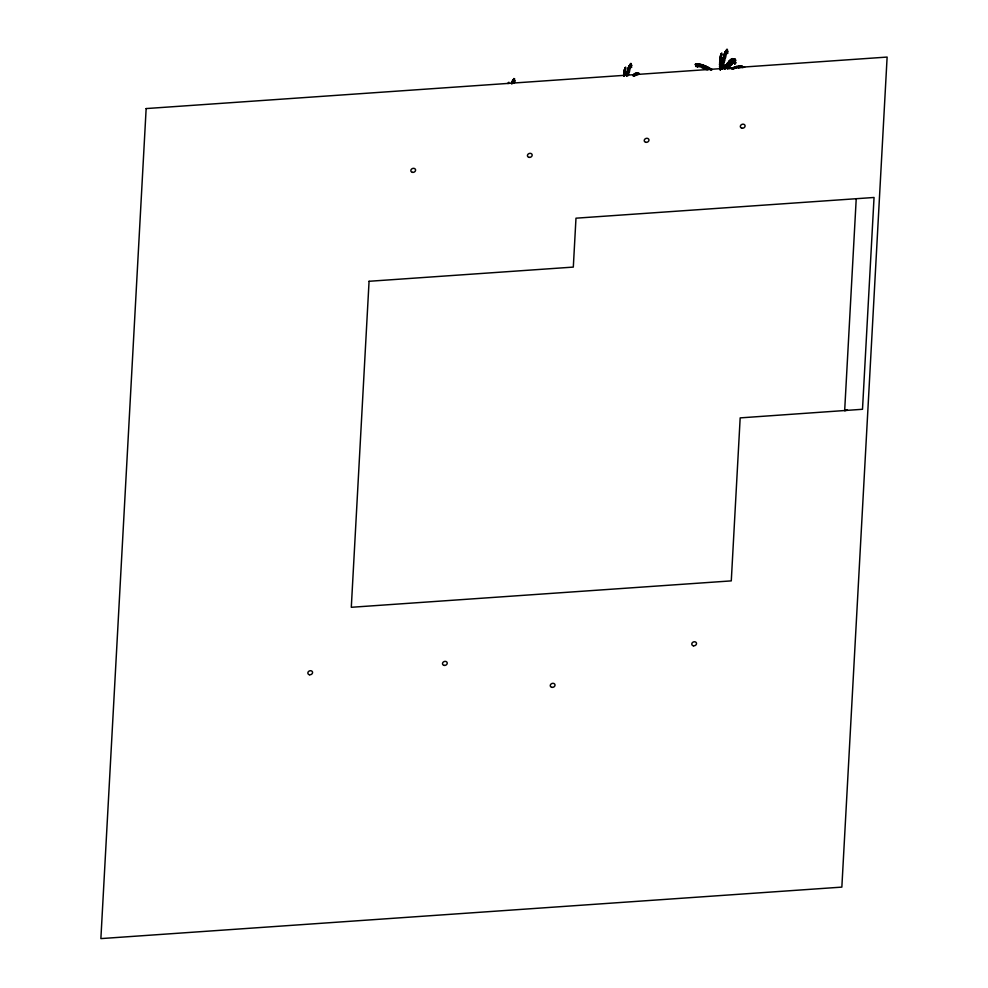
<?xml version="1.0" encoding="UTF-8"?>
<svg xmlns="http://www.w3.org/2000/svg" width="988" height="988" viewBox="0 0 988 988"><rect width="100%" height="100%" fill="white"/><g stroke="black" fill="none" stroke-linecap="round" stroke-linejoin="round"><path stroke-width="1.48" d="M721.425 68.703L721.45 67.27M623.996 75.706L624.008 73.05A5.471 1.371 -88.3 0 0 623.91 75.421M624.255 74.112L625.145 71.445A8.373 2.099 -88.3 0 0 624.317 73.705L624.206 70.988A4.545 1.136 -88.3 0 0 624.194 74.298L624.058 76.002M721.252 57.366A8.373 2.099 -88.3 0 0 720.425 59.589L720.314 56.872A4.545 1.136 -88.3 0 0 720.301 60.182L720.45 69.444A9.547 2.384 -88.3 0 1 721.388 66.888L720.388 69.852M720.301 60.182L720.548 55.291A3.903 0.976 -88.3 0 0 720.548 58.131M721.993 68.58L722.142 63.454A6.089 1.519 -88.3 0 0 721.858 68.851M856.226 198.724L844.666 410.625L847.519 410.094L844.678 410.514M626.725 76.064L627.059 71.803A9.942 2.482 -88.3 0 0 626.676 75.52M722.179 69.061L723.167 57.699A9.942 2.482 -88.3 0 0 722.722 63.368M722.45 69.074L722.623 65.751A9.633 2.408 -88.3 0 1 723.858 66.468L722.487 65.974M720.499 58.477L720.981 53.895A4.434 1.112 -88.3 0 0 720.697 57.045M624.194 74.285L625.663 67.098A7.731 1.939 -88.3 0 0 624.762 69.987L624.181 75.434A8.373 2.099 -88.3 0 1 625.009 73.186L624.12 75.817M722.45 67.48L722.623 65.863M722.586 67.517L722.895 62.306L725.55 51.685A9.942 2.482 -88.3 0 0 724.439 55.908L726.81 51.253L728.107 51.438A8.312 2.075 -88.3 0 0 726.81 51.253L724.463 56.155L722.549 65.443A9.942 2.482 -88.3 0 1 722.858 59.811M720.697 57.045L721.771 52.994A7.731 1.939 -88.3 0 0 720.87 55.871L720.375 69.753M720.153 68.197L720.277 67.517A9.04 2.26 -88.3 0 1 721.141 64.739L720.227 67.913M511.648 83.659L512.093 81.177A9.942 2.482 -88.3 0 0 511.562 83.424M627.059 75.644L630.702 65.356A8.312 2.075 -88.3 0 1 631.999 65.541L630.702 65.356L629.603 66.999L626.898 75.829M624.391 72.581L624.515 72.013A8.373 2.099 -88.3 0 1 625.342 69.765L624.441 72.445M720.178 61.898L720.289 61.318A8.373 2.099 -88.3 0 1 721.116 59.082L720.24 61.701M720.067 64.381L720.215 63.689M720.079 66.814L720.227 66.122A10.004 2.495 -88.3 0 1 721.203 63.454L720.166 66.554M720.561 58.181L720.623 57.897A8.373 2.099 -88.3 0 1 721.45 55.661M724.5 69.037L725.513 64.899L724.97 66.542A12.288 4.298 -77.6 0 0 724.365 68.851M511.895 83.659L512.636 80.843A9.942 2.482 -88.3 0 0 511.833 83.412M512.476 82.918L513.711 83.35A8.447 2.112 -88.3 0 0 512.624 82.72L513.315 79.361A8.25 2.062 -88.3 0 0 512.389 82.868L512.142 83.412M629.195 67.814L630.109 64.319A8.25 2.062 -88.3 0 0 629.195 67.826L629.43 67.678A8.447 2.112 -88.3 0 1 630.505 68.296L629.282 67.863M725.303 53.71L726.217 50.203A8.25 2.062 -88.3 0 0 725.303 53.71L725.538 53.574A8.447 2.112 -88.3 0 1 726.625 54.192L725.39 53.76M721.203 65.677L720.351 68.518A8.904 2.223 -88.3 0 1 721.203 65.702M726.983 65.64L725.451 68.715M724.13 68.715L724.673 67.073M624.453 76.014L625.108 74.063A10.004 2.495 -88.3 0 0 624.465 75.508M720.548 58.329L721.45 55.637M720.363 60.009L721.252 57.341M720.141 64.146L721.191 60.997A10.004 2.495 -88.3 0 0 720.215 63.677M724.933 68.901L726.464 64.64A6.089 2.124 -77.6 0 0 724.747 68.666M512.154 83.61L513.896 80.411A8.312 2.075 -88.3 0 1 515.193 80.596L513.896 80.411L512.389 82.868M721.549 55.18L720.721 56.946A6.953 1.741 -88.3 0 1 721.549 55.205M727.897 68.728A9.608 3.359 -77.6 0 0 726.798 66.27L730.885 61.614L734.627 60.861A8.312 2.902 -77.6 0 1 735.85 63.17L734.627 60.861L730.935 61.342A9.942 3.483 -77.6 0 1 733.257 59.194C730.478 59.774 724.155 70.222 726.069 67.567M725.587 68.518L726.266 67.579A9.633 3.372 -77.6 0 1 726.896 68.641M633.357 75.755L634.457 73.68A9.942 3.483 -77.6 0 0 633.308 75.471M633.74 75.767L635.259 73.273A9.942 3.483 -77.6 0 0 633.703 75.496M698.849 65.233L697.874 66.702A8.447 2.927 38 0 1 698.541 65.27L704.889 66.69L710.854 69.802L701.122 65.603L696.91 65.134L695.7 66.48A8.312 2.878 38 0 1 696.91 65.134L698.899 65.159M700.27 65.443L699.306 66.888A8.447 2.927 38 0 1 699.973 65.455L700.319 65.332A8.25 2.865 38 0 0 696.75 63.887L700.319 65.332M701.826 65.813L700.863 67.246A8.447 2.927 38 0 1 701.542 65.813L701.888 65.702M704.283 66.628L703.135 68.333A10.078 3.495 38 0 1 703.938 66.628L704.358 66.505M706.926 67.752L705.803 69.444A10.078 3.495 38 0 1 706.593 67.74L707.025 67.604M634.197 75.915L636.519 72.729A9.942 3.483 -77.6 0 0 634.382 75.557M723.006 61.725L723.265 61.441A9.633 2.408 -88.3 0 1 724.525 61.664L723.13 61.713M729.601 68.827L730.453 68.011M634.827 75.446L637.149 73.31A9.942 3.483 -77.6 0 0 634.827 75.446L635.914 74.903M636.321 74.804L638.248 73.038A8.25 2.89 -77.6 0 0 636.482 74.569M637.384 74.742L639.038 73.223A7.089 2.482 -77.6 0 0 637.532 74.532M732.429 60.7L734.356 58.922A8.25 2.89 -77.6 0 0 732.429 60.7L732.701 60.947A8.447 2.952 -77.6 0 1 733.578 63.306L732.491 60.873M731.849 69.061L733.948 67.246A9.942 5.125 -50.4 0 0 732.133 68.518M707.062 69.839L708.557 68.555M628.652 69.16L628.874 68.999A8.447 2.112 -88.3 0 1 629.961 69.629L628.739 69.197M627.899 71.432L628.17 71.247A10.078 2.519 -88.3 0 1 629.467 71.988L628.01 71.469M627.232 74.075L627.504 73.878A10.078 2.519 -88.3 0 1 628.8 74.619L627.355 74.112M725.884 52.611L726.118 52.45A8.447 2.112 -88.3 0 1 727.193 53.08L725.945 52.636M724.019 57.329L724.278 57.131A10.078 2.519 -88.3 0 1 725.575 57.872L724.118 57.366M723.352 59.959L723.611 59.774A10.078 2.519 -88.3 0 1 724.908 60.515L723.463 60.009M722.179 67.468L722.463 67.27A10.46 2.618 -88.3 0 1 723.809 68.036L722.314 67.517M732.874 68.728L735.035 67.147A9.942 5.125 -50.4 0 0 732.479 68.728M733.528 68.629L736.764 66.258A9.942 5.125 -50.4 0 0 733.133 68.752M735.887 67.777L739.148 65.739A9.942 5.125 -50.4 0 0 735.887 67.555M634.778 75.718L635.864 75.125M737.159 67.505L740.395 65.788A9.942 5.125 -50.4 0 0 736.443 67.802M738.098 67.703L742.321 65.961A9.942 5.125 -50.4 0 0 738.098 67.703L743.025 66.838A9.942 5.125 -50.4 0 0 739.123 67.592L740.815 67.666M733.837 68.802L734.8 68.456M742.494 67.592L744.656 67.172A8.25 4.248 -50.4 0 0 741.716 67.666M708.692 68.444L708.211 68.505A9.633 3.347 38 0 0 707.075 69.629M722.685 64.368L724.056 64.862A9.608 2.408 -88.3 0 0 722.697 64.22L722.697 63.565M727.823 64.418L728.156 64.578A9.633 3.372 -77.6 0 1 729.329 66.863L727.946 64.628M709.829 69.234L709.693 69.148A9.608 3.335 38 0 0 708.594 69.592M710.928 69.543L707.42 67.061A9.942 3.446 38 0 1 711.348 69.74M710.199 69.259L705.518 65.949A9.942 3.446 38 0 1 710.199 69.271M733.318 60.626L733.59 60.848A8.447 2.952 -77.6 0 1 734.479 63.207L733.38 60.75M731.503 61.058L731.762 61.281A8.447 2.952 -77.6 0 1 732.651 63.64L731.577 61.231M728.675 63.343L728.996 63.603A10.078 3.532 -77.6 0 1 730.046 66.418L728.774 63.565M635.383 75.174L635.655 75.384A8.447 2.952 -77.6 0 1 635.778 75.533M710.878 69.246L708.606 67.468A9.942 3.446 38 0 1 711.731 69.753M730.28 62.096L730.428 62.232A10.078 3.532 -77.6 0 1 731.478 65.047L730.194 62.17M726.736 66.369L727.946 69.098M719.573 66.431L720.252 69.407M721.746 68.851L721.561 64.763L721.536 66.542A12.288 3.075 -88.3 0 0 721.611 68.888M731.034 68.678A6.089 3.137 -50.4 0 1 731.873 68.283M710.878 68.777A6.089 2.112 38 0 1 712.249 69.58M720.252 69.358A6.447 1.618 -88.3 0 1 719.56 66.455M721.104 68.752A9.559 2.384 -88.3 0 1 721.524 67.9M721.635 68.777A10.374 2.594 -88.3 0 1 721.759 68.567M719.783 69.592A7.126 1.778 -88.3 0 1 719.684 69.061M719.98 69.543A6.447 1.618 -88.3 0 1 719.721 67.888M627.145 75.545A9.633 2.408 -88.3 0 1 628.294 75.631M626.355 75.496A9.942 2.482 -88.3 0 1 626.404 75.039M626.516 75.718A9.942 2.482 -88.3 0 1 626.75 73.927M632.666 75.644A9.942 3.483 -77.6 0 1 633.049 75.039M638.248 74.545A7.151 2.507 -77.6 0 1 639.631 74.322M624.861 75.533A10.004 2.495 -88.3 0 1 625.083 75.125M623.712 75.73A5.483 1.371 -88.3 0 1 623.7 74.396M511.278 83.412A9.942 2.482 -88.3 0 1 511.364 83.029M508.351 83.424A7.731 1.939 -88.3 0 1 508.857 82.189M507.98 83.56A4.434 1.112 -88.3 0 1 508.079 83.066M624.441 69.395L624.441 72.235A3.903 0.976 -88.3 0 1 624.441 69.395M720.116 58.934L720.166 63.084L721.215 59.947A10.004 2.495 -88.3 0 0 720.227 62.639L720.166 62.948A5.471 1.371 -88.3 0 1 720.116 58.934M720.141 65.294L721.141 62.145A9.695 2.421 -88.3 0 0 720.19 64.961L720.141 65.294M722.524 60.935L722.277 66.702A9.942 2.482 -88.3 0 1 722.524 60.935M146.15 108.569L100.875 938.6L841.85 887.113L887.125 57.069L146.15 108.569M369.067 281.284L351.296 607.287L731.281 580.882L740.173 417.887L862.499 409.279L874.047 197.477L575.979 218.187L573.312 267.093L369.067 281.284M697.701 65.122L697.602 66.801A6.546 2.272 38 0 1 697.701 65.122L694.972 64.541A7.151 2.482 38 0 1 697.775 65.122M624.873 67.999L624.589 71.148A4.434 1.112 -88.3 0 1 624.873 68.024M627.713 69.209L627.108 74.705A9.942 2.482 -88.3 0 1 627.713 69.209M723.821 55.093L723.228 60.601A9.942 2.482 -88.3 0 1 723.821 55.093M722.907 62.936L724.29 62.923A9.608 2.408 -88.3 0 0 722.907 62.936M628.17 67.987L627.429 73.273A9.942 2.482 -88.3 0 1 628.17 67.987M724.278 53.871L723.537 59.157A9.942 2.482 -88.3 0 1 724.278 53.871M628.887 66.134L628.01 71.087A9.942 2.482 -88.3 0 1 628.887 66.122M725.007 52.018L724.118 56.971A9.942 2.482 -88.3 0 1 725.007 52.018M628.356 70.272L629.764 70.938A10.078 2.519 -88.3 0 0 628.479 70.197L628.356 70.272M724.463 56.155L725.871 56.835A10.078 2.519 -88.3 0 0 724.587 56.094L724.463 56.155M513.884 78.558L513.093 81.572A7.089 1.778 -88.3 0 1 513.884 78.558M629.43 65.801L628.331 70.025A9.942 2.482 -88.3 0 1 629.43 65.801M630.69 63.504L629.899 66.517A7.089 1.778 -88.3 0 1 630.69 63.504M726.798 49.4L726.007 52.413A7.089 1.778 -88.3 0 1 726.798 49.4M627.689 72.667L629.121 73.026A10.078 2.519 -88.3 0 0 627.812 72.569L627.689 72.667M723.796 58.564L725.229 58.922A10.078 2.519 -88.3 0 0 723.92 58.465L723.92 58.465M727.576 62.886L725.649 67.888A9.942 3.483 -77.6 0 1 727.576 62.886M514.501 78.645L513.476 80.979A7.151 1.791 -88.3 0 1 514.501 78.645M631.307 63.59L630.282 65.937L631.27 67.085A6.546 1.63 -88.3 0 0 630.319 65.887A7.151 1.791 -88.3 0 1 631.307 63.59M727.415 49.486L726.39 51.821A7.151 1.791 -88.3 0 1 727.415 49.486M728.242 62.405L726.155 66.986A9.942 3.483 -77.6 0 1 728.242 62.405M729.156 60.923L727.069 65.504A9.942 3.483 -77.6 0 1 729.156 60.923M625.441 69.296L624.614 71.05A6.953 1.741 -88.3 0 1 625.441 69.308M730.564 59.576L728.366 63.726A9.942 3.483 -77.6 0 1 730.564 59.564M727.366 65.393L728.736 67.653A9.608 3.359 -77.6 0 0 727.366 65.393M731.367 59.169L729.095 62.911A9.942 3.483 -77.6 0 1 731.367 59.169M703.184 66.221L702.048 67.925A10.078 3.495 38 0 1 702.839 66.221L703.184 66.221M625.663 68.74L624.762 70A7.373 1.84 -88.3 0 1 625.663 68.752M721.771 54.636L720.882 55.896A7.373 1.84 -88.3 0 1 721.771 54.649M732.627 58.625L730.305 61.812A9.942 3.483 -77.6 0 1 732.627 58.613M705.667 67.184L704.271 68.691A10.078 3.495 38 0 1 705.309 67.159L705.667 67.184M730.885 61.614L732.083 64.553A10.078 3.532 -77.6 0 0 731.021 61.738L730.885 61.614M735.158 59.107L733.491 60.639A7.089 2.482 -77.6 0 1 735.158 59.107M513.093 81.683L514.279 82.239A8.447 2.112 -88.3 0 0 513.204 81.609L513.204 81.609M629.887 66.628L631.085 67.184A8.447 2.112 -88.3 0 0 629.998 66.567L629.887 66.628M724.871 54.958L726.069 55.513A8.447 2.112 -88.3 0 0 724.982 54.896L724.982 54.896M729.527 62.763L730.836 65.455A10.078 3.532 -77.6 0 0 729.675 62.874L729.527 62.763M735.739 60.206L734.047 60.725L734.689 63.417A6.546 2.285 -77.6 0 0 734.096 60.737A7.151 2.507 -77.6 0 1 735.739 60.206M702.863 65.974L698.565 64.232A9.942 3.446 38 0 1 702.863 65.974M698.627 65.146L695.552 63.899A7.089 2.458 38 0 1 698.627 65.146M703.987 66.369L699.38 63.936A9.942 3.446 38 0 1 703.987 66.369M706.222 67.27L701.517 64.479A9.942 3.446 38 0 1 706.222 67.27M707.618 67.913L702.9 64.862A9.942 3.446 38 0 1 707.618 67.913M727.378 52.969L726.427 51.784A6.546 1.63 -88.3 0 1 727.378 52.969M514.464 82.128L513.513 80.942A6.546 1.63 -88.3 0 1 514.464 82.128M727.662 53.204L726.81 51.253A6.546 1.63 -88.3 0 1 727.662 53.204M631.542 67.32L630.702 65.356A6.546 1.63 -88.3 0 1 631.542 67.32M514.748 82.362L513.896 80.411A6.546 1.63 -88.3 0 1 514.748 82.362M697.491 67.221L696.91 65.134A6.546 2.272 38 0 0 697.491 67.221M720.104 67.308L719.56 64.035A6.002 1.494 -88.3 0 0 720.104 67.27M720.067 66.085L719.647 62.59A5.693 1.42 -88.3 0 0 720.079 66.06M734.887 64.084L734.627 60.861A6.546 2.285 -77.6 0 1 734.887 64.084M720.079 64.01L719.82 60.293A5.483 1.371 -88.3 0 0 720.079 64.01M693.415 645.806A2.421 1.988 -20 0 0 696.466 643.102A2.421 1.988 -20 0 0 692.539 642.472A2.421 1.988 -20 0 0 693.415 645.806M551.909 687.364A2.421 1.988 -20 0 0 554.96 684.659A2.421 1.988 -20 0 0 551.032 684.029A2.421 1.988 -20 0 0 551.909 687.364M444.143 665.406A2.421 1.988 -20 0 0 447.181 662.701A2.421 1.988 -20 0 0 443.266 662.071A2.421 1.988 -20 0 0 444.143 665.406M309.491 674.755A2.421 1.988 -20 0 0 312.529 672.062A2.421 1.988 -20 0 0 308.614 671.42A2.421 1.988 -20 0 0 309.491 674.755M741.988 128.218A2.421 1.988 -20 0 0 745.038 125.525A2.421 1.988 -20 0 0 741.111 124.883A2.421 1.988 -20 0 0 741.988 128.218M645.88 142.334A2.421 1.988 -20 0 0 648.918 139.629A2.421 1.988 -20 0 0 645.003 138.999A2.421 1.988 -20 0 0 645.88 142.334M529.074 157.376A2.421 1.988 -20 0 0 532.124 154.684A2.421 1.988 -20 0 0 528.197 154.042A2.421 1.988 -20 0 0 529.074 157.376M412.49 172.369A2.421 1.988 -20 0 0 415.528 169.664A2.421 1.988 -20 0 0 411.613 169.034A2.421 1.988 -20 0 0 412.49 172.369"/></g></svg>
